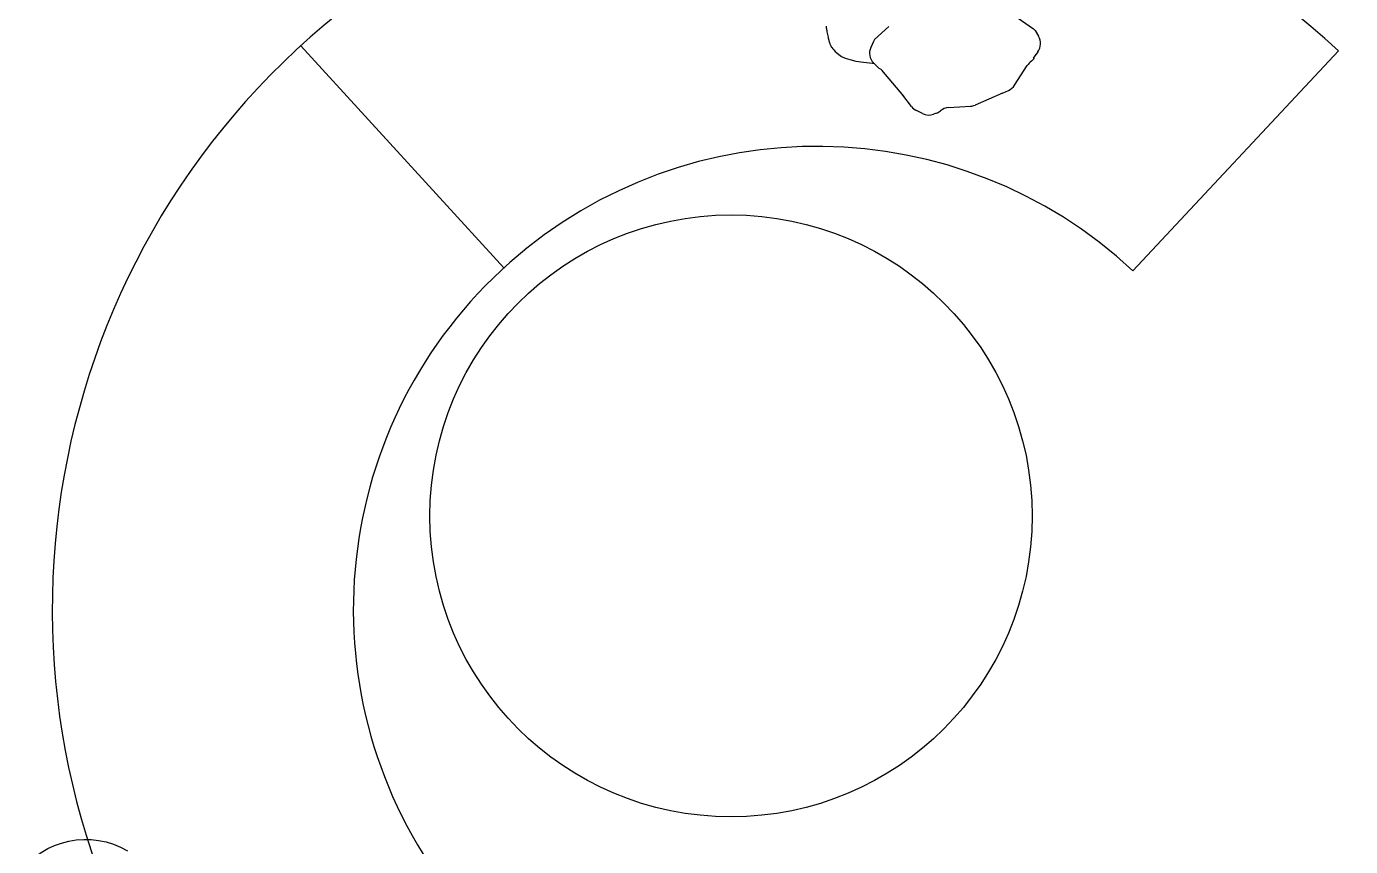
# Model space of a CAD drawing. Header units: millimetres. Extents: x -1030105 to 906887, y -616134 to 1220667.
# Drawn here: x -69745 to -67326, y 530724 to 532222 of the extents above; entities that cross this region are included whole.
import ezdxf

# ---------------------------------------------------------------- set-up
doc = ezdxf.new("R2010")
doc.units = ezdxf.units.MM
doc.header["$MEASUREMENT"] = 0
doc.linetypes.add('DASH', pattern=[0.35, 0.25, -0.1])
doc.layers.add('A-Furniture', color=143, linetype='Continuous')
doc.layers.add('A-Tree', color=98, linetype='Continuous')

# ---------------------------------------------------------------- blocks, each defined once
blk = doc.blocks.new('MB nguoi ngoi 1')
at = {"color": 0}
for p, q in [((-4.753558449854609, 221.0910813676164), (-8.056634908833075, 217.4775487175502)), ((-1.704204423062038, 223.841712584268), (-4.753558449854609, 221.0910813676164)), ((1.013045466679614, 226.0429816925171), (-1.704204423062038, 223.841712584268)), ((3.405296791926958, 227.8037114512845), (1.013045466679614, 226.0429816925171)), ((5.501026944897603, 229.1815454779571), (3.405296791926958, 227.8037114512845)), ((7.328713317459915, 230.2341273898928), (5.501026944897603, 229.1815454779571)), ((8.916833301831502, 231.0191008044494), (7.328713317459915, 230.2341273898928)), ((10.29386428999715, 231.5941093390575), (8.916833301831502, 231.0191008044494)), ((11.48828367399983, 232.0167966110603), (10.29386428999715, 231.5941093390575)), ((12.52856884594075, 232.3448062378302), (11.48828367399983, 232.0167966110603)), ((13.44807049323572, 232.6276359110343), (12.52856884594075, 232.3448062378302)), ((14.29963248485001, 232.8821996194165), (13.44807049323572, 232.6276359110343)), ((15.14097198523814, 233.1172654259863), (14.29963248485001, 232.8821996194165)), ((16.02980615873821, 233.3416013937531), (15.14097198523814, 233.1172654259863)), ((17.02385216980474, 233.5639755857264), (16.02980615873821, 233.3416013937531)), ((18.18082718271762, 233.7931560649449), (17.02385216980474, 233.5639755857264)), ((19.55844836193137, 234.0379108943889), (18.18082718271762, 233.7931560649449)), ((21.21443287178408, 234.307008137097), (19.55844836193137, 234.0379108943889)), ((23.18261704227189, 234.6058806063811), (21.21443287178408, 234.307008137097)), ((25.40131386584835, 234.9266201167484), (23.18261704227189, 234.6058806063811)), ((27.78495550039224, 235.2579832330084), (25.40131386584835, 234.9266201167484)), ((30.24797410395695, 235.5887265199417), (27.78495550039224, 235.2579832330084)), ((32.70480183453765, 235.9076065423869), (30.24797410395695, 235.5887265199417)), ((35.0698708499549, 236.2033798651537), (32.70480183453765, 235.9076065423869)), ((37.2576133083785, 236.4648030530225), (35.0698708499549, 236.2033798651537)), ((39.18246136768721, 236.680632670832), (37.2576133083785, 236.4648030530225)), ((40.78463399206521, 236.8429943548545), (39.18246136768721, 236.680632670832)), ((42.10749737039441, 236.9574900274019), (40.78463399206521, 236.8429943548545)), ((43.22020449768752, 237.0330906822783), (42.10749737039441, 236.9574900274019)), ((44.19190836895723, 237.0787673132727), (43.22020449768752, 237.0330906822783)), ((45.09176197939087, 237.1034909141745), (44.19190836895723, 237.0787673132727)), ((-18.49066363583552, 197.8123575014033), (-21.81109458050923, 187.1000344522035)), ((-15.02494102611672, 206.2029052509897), (-18.49066363583552, 197.8123575014033)), ((-11.51368027570425, 212.6363961675233), (-15.02494102611672, 206.2029052509897)), ((-8.056634908833075, 217.4775487175502), (-11.51368027570425, 212.6363961675233)), ((-24.88648033584468, 173.7012176368589), (-27.61706737754866, 157.2511885888089)), ((-21.81109458050923, 187.1000344522035), (-24.88648033584468, 173.7012176368589)), ((-40.95495308662066, 141.0431249423564), (-38.169192147383, 145.8548938374006)), ((-27.54137606534641, 155.1259674408793), (-38.169192147383, 145.8548938374006)), ((-27.61706737754866, 157.2511885888089), (-27.8703183720354, 154.8453041413013)), ((11.72125376440817, 152.7559834368731), (1.07763958821306, 158.4136327198357)), ((14.92909969441826, 150.4767244865798), (11.72125376440817, 152.7559834368731)), ((14.92909969441826, 150.4767244865798), (37.13165198871866, 122.7404053590872)), ((-91.60515198181383, 104.195105246079), (-41.54587207373697, 141.2330631882069)), ((-111.5213397358893, 91.29712568767718), (-87.55313607020071, 107.1708044311818)), ((-125.8674126203987, 71.96411452481698), (-119.4006487485603, 82.97953434039664)), ((-126.9066229381715, 46.92865721207636), (-128.3932752622059, 52.15317823649093)), ((-118.196506401815, 24.05116311208985), (-118.196506401815, -16.22371993806155)), ((-98.52734583086567, -76.05629007225798), (-116.7356525015784, -24.71355409520038)), ((-98.52734583086567, -76.05629007225798), (-94.24531176581513, -87.49245422158856)), ((-85.54884077992756, -99.01690829537984), (-51.23482397641055, -124.3618313307088)), ((42.70229208865203, -106.0665329176554), (14.92909969441826, -140.7619191608828)), ((-39.14050881029107, -137.9069400656008), (-43.8820295255282, -132.8997556497052)), ((-38.169192147383, -136.1400885117037), (-39.14050881029107, -137.9069400656008)), ((-27.57196176232537, -145.4126650986), (-38.169192147383, -136.1400885117037)), ((11.72125376440817, -143.0411781111761), (1.118285497359466, -148.7029572829051)), ((14.92909969441826, -140.7619191608828), (11.72125376440817, -143.0411781111761))]:
    blk.add_line(p, q, dxfattribs=at)
for centre, start, end in [((-10.84420976479305, 135.9853133890429), 62.00697009566603, 131.0995062582598), ((-97.4963221361395, 70.12027792115987), 123.5157401329697, 149.5843099983137), ((-103.9630860079778, 59.10485810558021), 149.5843099983137, 195.8838537338102), ((-102.4764336839435, 53.88033708116564), 195.8838537338102, 215.9577458840165), ((-143.5965064018383, 24.05116311208985), 0, 35.95774588401648), ((-92.7965064017917, -16.22371993806155), 180, 199.5266600374677), ((-70.45808990346268, -78.58582320464484), 200.5273686560544, 233.549787211971), ((-66.32557485281723, -144.7929164214293), 27.91976643038804, 53.54978721197097), ((-10.84594472247409, -126.2972170530556), 228.8140748351923, 298.1013513068936)]:
    blk.add_arc(centre, 25.4, start, end, dxfattribs=at)
blk = doc.blocks.new('FUR')
at = {"layer": 'A-Furniture'}
for points in [[(-24175.80382229734, 8484.399940391304), (-24547.05887756875, 8890.195065960172)], [(-22651.54381794648, 8880.801873617922), (-23026.80236278431, 8478.706083380966)]]:
    blk.add_lwpolyline(points, dxfattribs=at)
blk.add_circle((-23761.04488731033, 8031.053509914549), 549.9999999999998, dxfattribs=at)
for radius in [1396.536222032393, 846.5362220323932]:
    blk.add_arc((-23604.38409156998, 7859.817626722041), radius, 46.977284174838, 216.0012448996839, dxfattribs=at)
at = {"layer": 'A-Furniture', "color": 8, "linetype": 'DASH', "ltscale": 50}
blk.add_open_spline([(-56447.03599999993, -6097.049467972713), (-55194.80878073322, -4879.432741814177), (-50278.88373038909, -2284.573604768259), (-42421.47772418463, -5454.796933513135), (-32732.45049999998, -11254.02927138517), (-23301.95049999998, -9202.029271385167), (-18023.95049999998, -504.5292713851668), (-16595.45049999998, 8921.470728614833), (-19600.32320915881, 15918.27845925349), (-21321.18391267408, 18705.60147339047), (-21789.72381129679, 19344.96383619693)], degree=3, knots=[32574.7262056019, 32574.7262056019, 32574.7262056019, 32574.7262056019, 37697.74124470179, 48060.13185932349, 55585.25195803288, 69452.98974218499, 76151.42226405158, 84447.8370469563, 94470.7732435007, 98031.73488863441, 98031.73488863441, 98031.73488863441, 98031.73488863441], dxfattribs=at)
blk = doc.blocks.new('12PPLT11')
at = {"color": 0, "linetype": 'ByBlock'}
blk.add_arc((0.2930371677221117, 0.2878682053046759), 0.06404974999999999, 302.5817349989142, 27.17998800009267, dxfattribs=at)
blk = doc.blocks.new('CÂY')
at = {"layer": 'A-Tree', "color": 8, "ltscale": 10, "xscale": -2352, "yscale": 2352, "zscale": 2352, "rotation": 266.6967761674526}
blk.add_blockref('12PPLT11', (18841.64490412077, 20825.59593316063), dxfattribs=at)
blk = doc.blocks.new('BỐ TRÍ LAY OUT')
at = {"color": 8, "rotation": 93.85550263058663}
blk.add_blockref('MB nguoi ngoi 1', (25436.04008012768, 27551.322270156), dxfattribs=at)
at = {"layer": 'A-Furniture', "color": 3}
for name, p in [('CÂY', (4286.75486311756, 4469.288343299762)), ('FUR', (48783.7433631176, 18654.71482977469))]:
    blk.add_blockref(name, p, dxfattribs=at)
blk = doc.blocks.new('KIẾN TRÚC')
h = blk.add_hatch(color=9)
h.dxf.hatch_style = 1
edge = h.paths.add_edge_path(flags=16)
edge.add_line((62281.95049999998, 27412.02927138517), (55232.82389649404, 27412.02927138505))
edge.add_arc((32545.50878812408, 30716.66293956665), 22926.72829924391, 284.53695158247865, 351.7125813344091, ccw=False)
edge.add_line((38300.21700792988, 8523.911784915952), (13217.51784992669, 8523.911784910597))
edge.add_arc((23753.10182550838, 24110.84943410289), 18813.58963585476, 227.7677182561868, 235.9442986410003, ccw=False)
edge.add_arc((7788.819823088517, 12733.3910908635), 4187.039666959467, 236.0590124962323, 322.4360737019827, ccw=False)
edge.add_arc((13873.5970987339, 18503.25729619298), 12505.26566685072, 190.8327360748526, 227.6605687844487, ccw=False)
edge.add_arc((25477.52443721271, 20792.18331255531), 24332.69085544715, 180.6832153365221, 190.991126688788, ccw=False)
edge.add_arc((3282.93561756362, 20557.21277457592), 2137.084471138149, 101.08076224722828, 181.479400931386, ccw=False)
edge.add_line((2872.204064266523, 22654.45611475036), (4986.06665855035, 23013.11448664329))
edge.add_arc((28039.69241930227, 24288.4119512235), 23088.87273861522, 153.2014320220877, 183.1663029992741, ccw=False)
edge.add_arc((10232.26976538847, 40544.64471371844), 6483.106001901682, 182.8401094538115, 244.3962742115525, ccw=False)
edge.add_arc((-6425.00274742386, 39970.86676714511), 10185.26120742048, 1.420812516492314, 26.70695635716553)
edge.add_arc((10590.58143904217, 49414.25633883046), 9292.69259551461, 144.7133172211654, 211.5754885360199, ccw=False)
edge.add_arc((-12326.15115191392, 64090.21360378864), 17935.64217367859, 328.7375359512051, 356.1899532233969)
edge.add_arc((16735.32676788772, 62308.59922571364), 11181.04393981935, 84.1243873636841, 176.9761863570094, ccw=False)
edge.add_arc((20708.98128665387, 99752.52490135818), 26473.21942281876, 263.8653720447036, 288.4869561324928)
edge.add_arc((35667.35201082098, 54479.70646712999), 21207.13938727637, 73.35106851793267, 108.03023985438841, ccw=False)
edge.add_arc((44765.46109434243, 84516.17499720305), 10177.42256554817, 252.7258710955127, 285.7130125077479)
edge.add_arc((49658.99676799333, 68415.98596348311), 6655.601145545619, 49.49953772748103, 108.7311152981473, ccw=False)
edge.add_arc((48035.04809900769, 66009.84854850778), 9545.540963997893, -2.328829575281418, 51.46764420018991, ccw=False)
edge.add_line((57572.70516659174, 65621.96975748474), (49483.50000000001, 65623.9117849106))
edge.add_line((49483.50000000001, 65623.9117849106), (62281.95049999965, 65623.9117849191))
edge.add_line((62281.95049999965, 65623.9117849191), (62281.95049999998, 27412.02927138517))
h.paths.add_polyline_path([(0, 77895.5), (64428.50000000001, 77895.5), (64428.50000000001, -0.577250000089407), (-1.792749999687658, 0.577250000089407)])

msp = doc.modelspace()

# ---------------------------------------------------------------- block references
at = {"color": 3}
for name, p in [('KIẾN TRÚC', (-106778.5, 495876.5)), ('BỐ TRÍ LAY OUT', (-93480.29286311776, 504642.1131132607))]:
    msp.add_blockref(name, p, dxfattribs=at)

doc.saveas('drawing.dxf')
